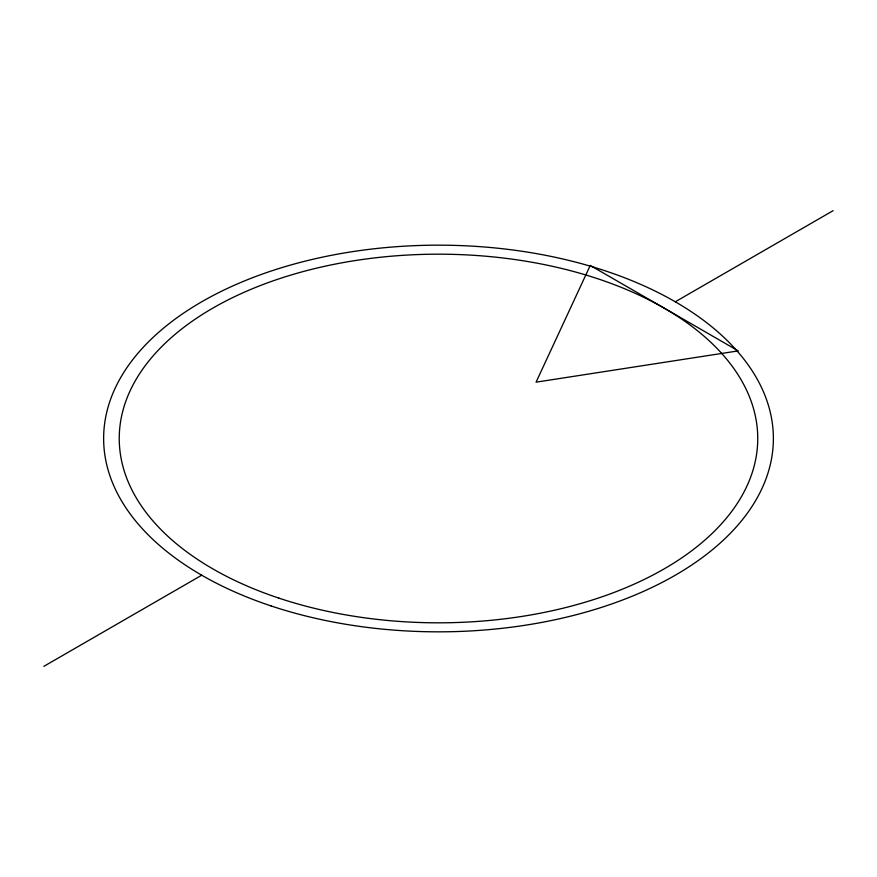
<?xml version="1.0" encoding="UTF-8"?>
<svg xmlns="http://www.w3.org/2000/svg" width="877" height="877" viewBox="0 0 877 877"><rect width="100%" height="100%" fill="white"/><g stroke="black" fill="none" stroke-linecap="round" stroke-linejoin="round"><path stroke-width="1.32" d="M43.85 666.345L201.71 575.213M675.29 301.787L833.15 210.655M590.243 265.446L536.077 382.164L738.237 350.888L590.243 265.446M271.059 605.93A334.871 193.335 0 0 0 773.371 438.5A334.871 193.335 0 0 0 271.059 271.07A334.871 193.335 0 0 0 271.059 605.93M278.875 598.125A319.239 184.313 0 0 0 757.739 438.5A319.239 184.313 0 0 0 278.875 278.875A319.239 184.313 0 0 0 278.875 598.125"/></g></svg>
